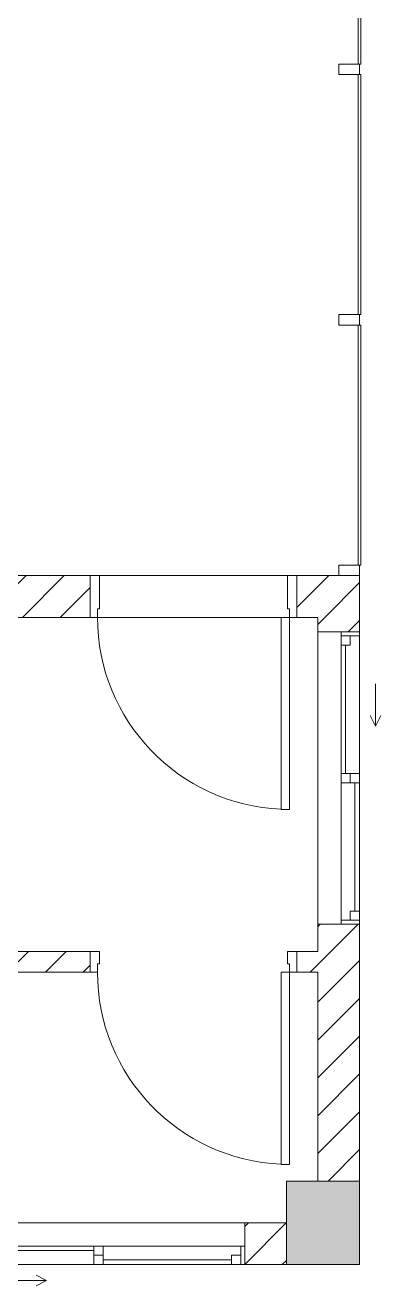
# Model space of a CAD drawing. Header units: millimetres. Extents: x 31499 to 223976, y 3719 to 80291.
# Drawn here: x 139823 to 141526, y 17135 to 23173 of the extents above; entities that cross this region are included whole.
import ezdxf

# ---------------------------------------------------------------- set-up
doc = ezdxf.new("R2010")
doc.units = ezdxf.units.MM
for name, color, linetype, lineweight in [('A-DETL-GENF-7', 170, 'Continuous', 9), ('A-DOOR-FRAM-2', 170, 'Continuous', 9), ('A-FLOR-1', 170, 'Continuous', 9), ('A-GLAZ-5', 170, 'Continuous', 9), ('A-GLAZ-CURT-3', 170, 'Continuous', 9), ('A-GLAZ-CWMG-1', 170, 'Continuous', 9), ('A-WALL-1', 170, 'Continuous', 9), ('A-WALL-PATT-3', 170, 'Continuous', 9), ('A_1404_dwg-1', 170, 'Continuous', 9), ('S-COLS-1', 170, 'Continuous', 9), ('S-COLS-2', 170, 'Continuous', 9)]:
    doc.layers.add(name, color=color, linetype=linetype, lineweight=lineweight)
pattern_1 = [(45, (0, 0), (-90.50967, 90.50967), [])]

# ---------------------------------------------------------------- blocks, each defined once
blk = doc.blocks.new('A_1404_dwg_NCV_TKTC_KET CAU_rvt-1-TKTC_MB HOÀN THIỆN SÀN TẦNG 3-4-4819833-KeyPlan-CH2A_Tầng 3 - Tầng 8')
at = {"layer": 'S-COLS-1'}
blk.add_hatch(color=256, dxfattribs=at).paths.add_polyline_path([(44802.6, 17236.9), (44802.6, 17636.9), (44452.6, 17636.9), (44452.6, 17236.9)])
at = {"layer": 'S-COLS-2', "flags": 128}
blk.add_lwpolyline([(44452.6, 17236.9), (44802.6, 17236.9), (44802.6, 17636.9), (44452.6, 17636.9)], close=True, dxfattribs=at)
blk = doc.blocks.new('A_1404_dwg_System Panel - Glazed-1286806-TKTC_MB HOÀN THIỆN SÀN TẦNG 3-4-4819969-KeyPlan-CH2A_Tầng 3 - Tầng 8')
at = {"layer": 'A-GLAZ-CURT-3', "flags": 128}
blk.add_lwpolyline([(44808.6, 21786.9), (44808.6, 22936.9), (44796.6, 22936.9), (44796.6, 21786.9)], close=True, dxfattribs=at)
blk = doc.blocks.new('A_1404_dwg_Rectangular Mullion - 50 x 100mm-1286804-TKTC_MB HOÀN THIỆN SÀN TẦNG 3-4-4819972-KeyPlan-CH2A_Tầng 3 - Tầng 8')
at = {"layer": 'A-GLAZ-CWMG-1', "flags": 128}
blk.add_lwpolyline([(44802.6, 21736.9), (44802.6, 21786.9), (44702.6, 21786.9), (44702.6, 21736.9)], close=True, dxfattribs=at)
blk = doc.blocks.new('A_1404_dwg_1_FAMILY RVT - W01-WxH 1400x1400xmm-V4-TKTC_MB HOÀN THIỆN SÀN TẦNG 3-4-V118-KeyPlan-CH2A_Tầng 3 - Tầng 8')
at = {"layer": 'A-GLAZ-5'}
for p, q in [((42871.6, 17236.9), (42871.6, 17325.8)), ((43530.3, 17303.6), (42916.1, 17303.6)), ((43530.3, 17281.4), (43574.8, 17281.4)), ((44233.5, 17236.9), (44233.5, 17325.8)), ((43574.8, 17236.9), (43530.3, 17236.9)), ((44189.1, 17259.2), (43574.8, 17259.2)), ((43304.2, 17160.7), (43101, 17160.7))]:
    blk.add_line(p, q, dxfattribs=at)
at = {"layer": 'A-GLAZ-5', "flags": 128}
for points in [[(44252.6, 17236.9), (44252.6, 17436.9), (42852.6, 17436.9), (42852.6, 17236.9), (44252.6, 17236.9), (44189.1, 17236.9)], [(44252.6, 17325.8), (44233.5, 17325.8), (43574.8, 17325.8), (43530.3, 17325.8), (42916.1, 17325.8), (42852.6, 17325.8)], [(43530.3, 17325.8), (43530.3, 17236.9), (42871.6, 17236.9), (42852.6, 17236.9)], [(42871.6, 17281.4), (42916.1, 17281.4), (42916.1, 17325.8)], [(43574.8, 17325.8), (43574.8, 17236.9), (44189.1, 17236.9), (44189.1, 17281.4), (44233.5, 17281.4)], [(43253.4, 17135.3), (43304.2, 17160.7), (43253.4, 17186.1)]]:
    blk.add_lwpolyline(points, dxfattribs=at)
blk = doc.blocks.new('A_1404_dwg_Rectangular Mullion - 50 x 100mm-1286811-TKTC_MB HOÀN THIỆN SÀN TẦNG 3-4-4819975-KeyPlan-CH2A_Tầng 3 - Tầng 8')
at = {"layer": 'A-GLAZ-CWMG-1', "flags": 128}
blk.add_lwpolyline([(116152.6, 24526.9), (116152.6, 24476.9), (116252.6, 24476.9), (116252.6, 24526.9)], close=True, dxfattribs=at)
blk = doc.blocks.new('A_1404_dwg_FD_04 - FD_04-900x2200mm-2435752-TKTC_MB HOÀN THIỆN SÀN TẦNG 3-4-4820048-KeyPlan-CH2A_Tầng 3 - Tầng 8')
at = {"layer": 'A-DETL-GENF-7', "flags": 128}
blk.add_lwpolyline([(44467.6, 19416.9), (44467.6, 20336.9), (44427.6, 20336.9), (44427.6, 19416.9)], close=True, dxfattribs=at)
at = {"layer": 'A-DETL-GENF-7'}
blk.add_arc((44467.6, 20336.9), 920, 180, 267.50809, dxfattribs=at)
at = {"layer": 'A-DOOR-FRAM-2', "flags": 128}
for points in [[(43547.6, 20336.9), (43512.6, 20336.9), (43512.6, 20536.9), (43557.6, 20536.9), (43557.6, 20376.9), (43547.6, 20376.9)], [(44457.6, 20376.9), (44457.6, 20536.9), (44502.6, 20536.9), (44502.6, 20336.9), (44467.6, 20336.9), (44467.6, 20376.9)]]:
    blk.add_lwpolyline(points, close=True, dxfattribs=at)
blk = doc.blocks.new('A_1404_dwg_FD_04 - FD_04-900x2200mm-4730700-TKTC_MB HOÀN THIỆN SÀN TẦNG 3-4-4820049-KeyPlan-CH2A_Tầng 3 - Tầng 8')
at = {"layer": 'A-DETL-GENF-7', "flags": 128}
blk.add_lwpolyline([(44467.6, 17716.9), (44467.6, 18636.9), (44427.6, 18636.9), (44427.6, 17716.9)], close=True, dxfattribs=at)
at = {"layer": 'A-DETL-GENF-7'}
blk.add_arc((44467.6, 18636.9), 920, 180, 267.50809, dxfattribs=at)
at = {"layer": 'A-DOOR-FRAM-2', "flags": 128}
for points in [[(43547.6, 18636.9), (43512.6, 18636.9), (43512.6, 18736.9), (43557.6, 18736.9), (43557.6, 18676.9), (43547.6, 18676.9)], [(44457.6, 18676.9), (44457.6, 18736.9), (44502.6, 18736.9), (44502.6, 18636.9), (44467.6, 18636.9), (44467.6, 18676.9)]]:
    blk.add_lwpolyline(points, close=True, dxfattribs=at)
blk = doc.blocks.new('A_1404_dwg_1_FAMILY RVT - W01-WxH 1400x1400xmm-V168-TKTC_MB HOÀN THIỆN SÀN TẦNG 3-4-4820050-KeyPlan-CH2A_Tầng 3 - Tầng 8')
at = {"layer": 'A-GLAZ-5'}
for p, q in [((44802.6, 20247.9), (44713.7, 20247.9)), ((44735.9, 19589.2), (44735.9, 20203.4)), ((44878.8, 19815.3), (44878.8, 20018.5)), ((44758.1, 19589.2), (44758.1, 19544.7)), ((44802.6, 19544.7), (44802.6, 19589.2)), ((44780.3, 18930.4), (44780.3, 19544.7)), ((44802.6, 18866.9), (44802.6, 18930.4)), ((44802.6, 18886), (44713.7, 18886))]:
    blk.add_line(p, q, dxfattribs=at)
at = {"layer": 'A-GLAZ-5', "flags": 128}
blk.add_lwpolyline([(44602.6, 18866.9), (44602.6, 20266.9), (44802.6, 20266.9), (44802.6, 18866.9)], close=True, dxfattribs=at)
for points in [[(44713.7, 18866.9), (44713.7, 18886), (44713.7, 19544.7), (44713.7, 19589.2), (44713.7, 20203.4), (44713.7, 20266.9)], [(44713.7, 19589.2), (44802.6, 19589.2), (44802.6, 20247.9), (44802.6, 20266.9)], [(44758.1, 20247.9), (44758.1, 20203.4), (44713.7, 20203.4)], [(44904.2, 19866.1), (44878.8, 19815.3), (44853.4, 19866.1)], [(44713.7, 19544.7), (44802.6, 19544.7), (44802.6, 18930.4), (44758.1, 18930.4), (44758.1, 18886)]]:
    blk.add_lwpolyline(points, dxfattribs=at)
blk = doc.blocks.new('A_1404_dwg-4819832-KeyPlan-CH2A_Tầng 3 - Tầng 8')
at = {"layer": 'A-WALL-PATT-3'}
h = blk.add_hatch(dxfattribs=at)
h.set_pattern_fill('FP_31', color=256, style=0, pattern_type=2)
h.set_pattern_definition(pattern_1)
h.paths.add_polyline_path([(44502.6, 20336.9), (44802.6, 20336.9), (44802.6, 20536.9), (44502.6, 20536.9)])
h.paths.add_polyline_path([(42852.6, 20336.9), (43512.6, 20336.9), (43512.6, 20536.9), (42402.6, 20536.8), (42402.6, 20336.9), (42552.6, 20336.9)])
h = blk.add_hatch(dxfattribs=at)
h.set_pattern_fill('FP_31', color=256, style=0, pattern_type=2)
h.set_pattern_definition(pattern_1)
h.paths.add_polyline_path([(44802.6, 17636.9), (44802.6, 18866.9), (44602.6, 18866.9), (44602.6, 17636.9)])
h.paths.add_polyline_path([(44602.6, 20266.9), (44802.6, 20266.9), (44802.6, 20336.9), (44602.6, 20336.9)])
h = blk.add_hatch(dxfattribs=at)
h.set_pattern_fill('FP_31', color=256, style=0, pattern_type=2)
h.set_pattern_definition(pattern_1)
h.paths.add_polyline_path([(42402.6, 18636.9), (43512.6, 18636.9), (43512.6, 18736.9), (42402.6, 18736.9)])
h.paths.add_polyline_path([(44502.6, 18636.9), (44602.6, 18636.9), (44602.6, 18736.9), (44502.6, 18736.9)])
h = blk.add_hatch(dxfattribs=at)
h.set_pattern_fill('FP_31', color=256, style=0, pattern_type=2)
h.set_pattern_definition(pattern_1)
h.paths.add_polyline_path([(42852.6, 17236.9), (42852.6, 17436.9), (42552.6, 17436.9), (42552.6, 17236.9)])
h.paths.add_polyline_path([(44252.6, 17236.9), (44452.6, 17236.9), (44452.6, 17436.9), (44252.6, 17436.9)])
at = {"layer": 'A-FLOR-1'}
for p, q in [((43557.6, 20536.9), (44457.6, 20536.9)), ((44467.6, 20336.9), (43547.6, 20336.9)), ((42402.6, 17437.4), (44452.6, 17437.4))]:
    blk.add_line(p, q, dxfattribs=at)
at = {"layer": 'A-WALL-1'}
for p, q in [((44802.6, 17636.9), (44802.6, 18866.9)), ((44602.6, 17636.9), (44802.6, 17636.9)), ((44452.6, 17436.9), (44252.6, 17436.9)), ((44452.6, 17236.9), (44452.6, 17436.9)), ((44252.6, 17236.9), (44452.6, 17236.9))]:
    blk.add_line(p, q, dxfattribs=at)
at = {"layer": 'A-WALL-1', "flags": 128}
for points in [[(42852.6, 17436.9), (42402.6, 17436.9), (42402.6, 18636.9), (43512.6, 18636.9), (43512.6, 18736.9), (42402.6, 18736.9), (42402.6, 20336.9), (43512.6, 20336.9), (43512.6, 20536.9), (42402.6, 20536.9), (42402.6, 21486.9), (42052.6, 21486.9), (42052.6, 24197.4)], [(44802.6, 20266.9), (44802.6, 20536.9), (44502.6, 20536.9), (44502.6, 20336.9), (44602.6, 20336.9), (44602.6, 20266.9)], [(44602.6, 18866.9), (44602.6, 18736.9), (44502.6, 18736.9), (44502.6, 18636.9), (44602.6, 18636.9), (44602.6, 17636.9)]]:
    blk.add_lwpolyline(points, dxfattribs=at)
for name, p in [('A_1404_dwg_NCV_TKTC_KET CAU_rvt-1-TKTC_MB HOÀN THIỆN SÀN TẦNG 3-4-4819833-KeyPlan-CH2A_Tầng 3 - Tầng 8', (0, 0)), ('A_1404_dwg_System Panel - Glazed-1286806-TKTC_MB HOÀN THIỆN SÀN TẦNG 3-4-4819969-KeyPlan-CH2A_Tầng 3 - Tầng 8', (0, 1200)), ('A_1404_dwg_Rectangular Mullion - 50 x 100mm-1286804-TKTC_MB HOÀN THIỆN SÀN TẦNG 3-4-4819972-KeyPlan-CH2A_Tầng 3 - Tầng 8', (0, 1200)), ('A_1404_dwg_System Panel - Glazed-1286806-TKTC_MB HOÀN THIỆN SÀN TẦNG 3-4-4819969-KeyPlan-CH2A_Tầng 3 - Tầng 8', (0, 0)), ('A_1404_dwg_Rectangular Mullion - 50 x 100mm-1286804-TKTC_MB HOÀN THIỆN SÀN TẦNG 3-4-4819972-KeyPlan-CH2A_Tầng 3 - Tầng 8', (0, 0)), ('A_1404_dwg_System Panel - Glazed-1286806-TKTC_MB HOÀN THIỆN SÀN TẦNG 3-4-4819969-KeyPlan-CH2A_Tầng 3 - Tầng 8', (0, -1200)), ('A_1404_dwg_FD_04 - FD_04-900x2200mm-2435752-TKTC_MB HOÀN THIỆN SÀN TẦNG 3-4-4820048-KeyPlan-CH2A_Tầng 3 - Tầng 8', (0, 0)), ('A_1404_dwg_1_FAMILY RVT - W01-WxH 1400x1400xmm-V168-TKTC_MB HOÀN THIỆN SÀN TẦNG 3-4-4820050-KeyPlan-CH2A_Tầng 3 - Tầng 8', (0, 0)), ('A_1404_dwg_FD_04 - FD_04-900x2200mm-4730700-TKTC_MB HOÀN THIỆN SÀN TẦNG 3-4-4820049-KeyPlan-CH2A_Tầng 3 - Tầng 8', (0, 0)), ('A_1404_dwg_1_FAMILY RVT - W01-WxH 1400x1400xmm-V4-TKTC_MB HOÀN THIỆN SÀN TẦNG 3-4-V118-KeyPlan-CH2A_Tầng 3 - Tầng 8', (0, 0))]:
    blk.add_blockref(name, p)
at = {"rotation": 180}
blk.add_blockref('A_1404_dwg_Rectangular Mullion - 50 x 100mm-1286811-TKTC_MB HOÀN THIỆN SÀN TẦNG 3-4-4819975-KeyPlan-CH2A_Tầng 3 - Tầng 8', (160955.2, 45063.9), dxfattribs=at)

msp = doc.modelspace()

# ---------------------------------------------------------------- block references
at = {"layer": 'A_1404_dwg-1'}
msp.add_blockref('A_1404_dwg-4819832-KeyPlan-CH2A_Tầng 3 - Tầng 8', (96621.6, 0), dxfattribs=at)

doc.saveas('drawing.dxf')
